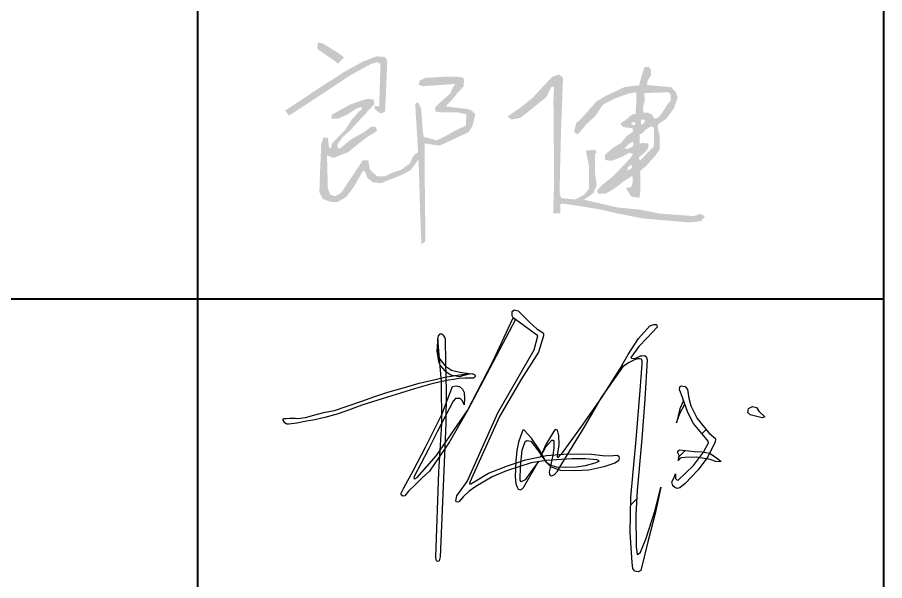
# Model space of a CAD drawing. Extents: x -777745 to 647905, y -207485 to 303235.
# Drawn here: x 517613 to 519826, y -5928 to -4490 of the extents above; entities that cross this region are included whole.
import ezdxf

# ---------------------------------------------------------------- set-up
doc = ezdxf.new("R2010")
doc.units = 0
doc.header["$LTSCALE"] = 1000
doc.layers.get('0').update_dxf_attribs({"linetype": 'CONTINUOUS'})
doc.layers.add('00-防烟分区', color=4, linetype='CONTINUOUS')
doc.layers.add('PA004022.01_A1+0.00-MECH$0$HVAC', color=3, linetype='CONTINUOUS')
pattern_1 = [(45, (-849.99, -261.96), (-112.253, 112.253), [])]

# ---------------------------------------------------------------- blocks, each defined once
blk = doc.blocks.new('图签信息')
at = {"const_width": 0.05}
for points in [[(-62.5, 103.262), (-2.5, 103.262), (-2.5, 163.262), (-62.5, 163.262), (-62.5, 103.262)], [(-20, 163.262), (-20, 103.262)], [(-62.5, 140.762), (-2.5, 140.762)]]:
    blk.add_lwpolyline(points, dxfattribs=at)
blk = doc.blocks.new('图签-A1')
at = {"color": 2}
blk.add_blockref('图签信息', (0, 0), dxfattribs=at)
blk = doc.blocks.new('X-104 13#平面')
at = {"xscale": 100, "yscale": 100, "zscale": 100}
blk.add_blockref('图签-A1', (72465.5, -19285.2), dxfattribs=at)
blk = doc.blocks.new('签名$0$yangjun')
h = blk.add_hatch()
h.set_pattern_fill('ANSI31', color=256, scale=100)
h.set_pattern_definition(pattern_1)
h.paths.add_polyline_path([(3.922, 5.958), (3.897, 6.012), (3.901, 6.124), (3.949, 6.162), (4.056, 6.144), (4.353, 5.84), (4.537, 5.669), (4.687, 5.579), (4.702, 5.555), (4.701, 5.498), (4.57, 5.088), (4.134, 4.406), (3.577, 3.445), (2.817, 1.768), (2.809, 1.728), (2.845, 1.721), (2.971, 1.797), (3.296, 1.996), (3.778, 2.182), (4.24, 2.333), (4.772, 2.448), (5.327, 2.492), (5.926, 2.481), (6.206, 2.449), (6.393, 2.437), (6.576, 2.453), (6.625, 2.434), (6.629, 2.383), (6.616, 2.312), (6.516, 2.254), (6.239, 2.156), (5.857, 2.077), (5.488, 2.056), (5.139, 2.065), (4.899, 2.147), (4.767, 2.279), (4.885, 2.198), (5.02, 2.156), (5.273, 2.152), (5.545, 2.155), (5.772, 2.195), (6.017, 2.258), (6.094, 2.295), (6.117, 2.313), (6.064, 2.336), (5.772, 2.364), (5.425, 2.364), (4.765, 2.317), (4.384, 2.263), (3.759, 2.053), (3.386, 1.899), (2.972, 1.654), (2.801, 1.534), (2.651, 1.389), (2.536, 1.262), (2.481, 1.255), (2.465, 1.288), (2.489, 1.418), (2.706, 1.727), (2.764, 1.803), (3.534, 3.537), (4.46, 5.148), (4.552, 5.502), (3.981, 5.916)])
h = blk.add_hatch()
h.set_pattern_fill('ANSI31', color=256, scale=100)
h.set_pattern_definition(pattern_1)
h.paths.add_polyline_path([(2.677, 3.738), (2.633, 3.845), (2.571, 3.903), (2.458, 3.903), (2.399, 3.834), (1.987, 3.054), (1.76, 2.591), (1.403, 1.908), (1.395, 1.858), (1.413, 1.855), (1.476, 1.886), (1.966, 2.45), (2.76, 3.6), (3.406, 4.846), (3.922, 5.958), (3.981, 5.916), (2.76, 3.6), (2.305, 2.797), (1.788, 2.045), (1.599, 1.868), (1.417, 1.693), (1.255, 1.535), (1.164, 1.422), (1.107, 1.409), (1.075, 1.431), (1.062, 1.472), (1.135, 1.626), (1.385, 2.069), (1.689, 2.657), (2.106, 3.494), (2.31, 4.033), (2.382, 4.206), (2.47, 4.228), (2.555, 4.208), (2.63, 4.141), (2.679, 4.053), (2.686, 3.913)])
h = blk.add_hatch()
h.set_pattern_fill('ANSI31', color=256, scale=100)
h.set_pattern_definition(pattern_1)
h.paths.add_polyline_path([(7.601, 5.72), (7.342, 5.448), (7.132, 5.226), (6.926, 4.95), (6.947, 4.933), (6.997, 4.927), (7.071, 4.94), (7.176, 4.993), (7.206, 4.992), (7.274, 4.997), (7.316, 4.971), (7.341, 4.891), (7.281, 3.885), (7.207, 2.876), (7.086, 1.556), (7.052, 0.93), (7.065, 0.117), (7.089, -0.079), (7.118, -0.075), (7.173, -0.02), (7.306, 0.311), (7.546, 1.05), (7.69, 1.641), (7.553, 1.002), (7.359, 0.24), (7.183, -0.488), (7.111, -0.523), (7.026, -0.507), (6.979, -0.433), (6.957, -0.287), (6.909, 0.485), (6.93, 1.386), (7.059, 2.852), (7.167, 4.105), (7.214, 4.79), (7.219, 4.861), (7.198, 4.904), (7.152, 4.917), (7.095, 4.912), (7.021, 4.888), (6.884, 4.822), (6.74, 4.731), (6.7, 4.747), (6.863, 5.022), (7.122, 5.431), (7.411, 5.757), (7.515, 5.792), (7.585, 5.789)])
h = blk.add_hatch()
h.set_pattern_fill('ANSI31', color=256, scale=100)
h.set_pattern_definition(pattern_1)
h.paths.add_polyline_path([(2.001, 5.419), (2.025, 5.505), (2.063, 5.553), (2.106, 5.557), (2.138, 5.52), (2.177, 5.466), (2.19, 5.42), (2.202, 4.819), (2.219, 4.087), (2.21, 3.26), (2.136, 1.667), (2.066, -0.142), (2.042, -0.245), (2, -0.256), (1.969, -0.245), (1.958, -0.208), (1.953, -0.149), (2.032, 2.031), (2.11, 3.252), (2.095, 4.329)])
h = blk.add_hatch()
h.set_pattern_fill('ANSI31', color=256, scale=100)
h.set_pattern_definition(pattern_1)
h.paths.add_polyline_path([(2.799, 4.532), (2.619, 4.556), (2.49, 4.583), (2.353, 4.62), (2.221, 4.698), (2.101, 4.86), (2.042, 4.943), (1.997, 5.167), (2.001, 5.419), (1.986, 5.209), (1.976, 5.12), (2.02, 4.843), (2.064, 4.747), (2.18, 4.61), (2.338, 4.508), (2.556, 4.463)])
h = blk.add_hatch()
h.set_pattern_fill('ANSI31', color=256, scale=100)
h.set_pattern_definition(pattern_1)
h.paths.add_polyline_path([(6.176, 3.932), (6.74, 4.731), (6.7, 4.747)])
h = blk.add_hatch()
h.set_pattern_fill('ANSI31', color=256, scale=100)
h.set_pattern_definition(pattern_1)
h.paths.add_polyline_path([(-1.916, 3.394), (-1.862, 3.393), (-1.771, 3.398), (-1.637, 3.398), (-1.57, 3.394), (-1.374, 3.42), (-1.1, 3.492), (-0.871, 3.551), (-0.632, 3.6), (-0.333, 3.698), (0.062, 3.836), (0.371, 3.944), (0.731, 4.063), (1.154, 4.184), (1.526, 4.291), (1.94, 4.388), (2.186, 4.444), (2.558, 4.503), (2.778, 4.529), (2.821, 4.535), (2.874, 4.538), (2.925, 4.526), (2.948, 4.503), (2.96, 4.476), (2.949, 4.451), (2.922, 4.427), (2.911, 4.418), (2.88, 4.422), (2.828, 4.422), (2.705, 4.418), (2.551, 4.409), (2.402, 4.39), (2.28, 4.374), (2.039, 4.315), (1.855, 4.276), (1.433, 4.16), (1.054, 4.042), (0.607, 3.906), (0.063, 3.73), (-0.275, 3.606), (-0.538, 3.515), (-0.877, 3.421), (-1.135, 3.362), (-1.345, 3.32), (-1.59, 3.273), (-1.794, 3.248), (-1.836, 3.248), (-1.865, 3.257), (-1.897, 3.285), (-1.939, 3.35), (-1.939, 3.376), (-1.936, 3.391)])
h = blk.add_hatch()
h.set_pattern_fill('ANSI31', color=256, scale=100)
h.set_pattern_definition(pattern_1)
h.paths.add_polyline_path([(8.214, 4.227), (8.309, 4.207), (8.37, 4.131), (8.407, 3.908), (8.456, 3.714), (8.623, 3.388), (8.921, 3.027), (9.046, 2.917), (9.079, 2.894), (9.086, 2.861), (9.079, 2.795), (8.891, 2.411), (8.646, 2.078), (8.309, 1.732), (8.174, 1.62), (8.105, 1.608), (8.053, 1.627), (7.996, 1.675), (7.973, 1.772), (8.026, 1.873), (8.063, 1.978), (8.063, 1.86), (8.104, 1.824), (8.135, 1.822), (8.527, 2.196), (8.778, 2.531), (8.91, 2.769), (8.901, 2.816), (8.866, 2.86), (8.525, 3.265), (8.379, 3.544), (8.246, 3.93), (8.193, 4.062), (8.166, 4.124), (8.181, 4.202)])
h = blk.add_hatch()
h.set_pattern_fill('ANSI31', color=256, scale=100)
h.set_pattern_definition(pattern_1)
h.paths.add_polyline_path([(4.627, 2.416), (4.763, 2.671), (4.908, 2.838), (4.942, 2.835), (4.963, 2.815), (4.96, 2.647), (4.934, 2.46), (4.861, 2.097), (4.847, 2.028), (4.852, 1.964), (4.869, 1.939), (4.909, 1.93), (4.981, 1.962), (5.056, 2.049), (5.163, 2.232), (5.733, 3.163), (6.176, 3.932), (5.643, 3.166), (5.151, 2.478), (5.061, 2.384), (5.054, 2.409), (5.076, 2.568), (5.098, 2.713), (5.093, 2.962), (5.058, 3.096), (5, 3.11), (4.954, 3.055), (4.751, 2.71)])
h = blk.add_hatch()
h.set_pattern_fill('ANSI31', color=256, scale=100)
h.set_pattern_definition(pattern_1)
h.paths.add_polyline_path([(8.272, 3.853), (8.177, 3.639), (8.095, 3.284), (8.179, 3.523), (8.304, 3.761)])
h = blk.add_hatch()
h.set_pattern_fill('ANSI31', color=256, scale=100)
h.set_pattern_definition(pattern_1)
h.paths.add_polyline_path([(9.931, 3.647), (10.032, 3.697), (10.136, 3.671), (10.192, 3.579), (10.349, 3.434), (10.28, 3.41), (10.144, 3.446), (9.97, 3.484), (9.914, 3.543)])
h = blk.add_hatch()
h.set_pattern_fill('ANSI31', color=256, scale=100)
h.set_pattern_definition(pattern_1)
h.paths.add_polyline_path([(4.767, 2.279), (4.608, 2.572), (4.392, 2.893), (4.206, 3.093), (4.175, 3.096), (4.159, 3.051), (4.064, 2.784), (4.018, 2.575), (3.993, 2.309), (3.979, 1.915), (3.991, 1.728), (4.027, 1.641), (4.054, 1.59), (4.11, 1.573), (4.149, 1.587), (4.193, 1.631), (4.575, 2.29), (4.38, 2.032), (4.229, 1.83), (4.127, 1.777), (4.105, 1.819), (4.109, 2.171), (4.154, 2.581), (4.234, 2.808), (4.275, 2.832), (4.375, 2.815), (4.548, 2.594)])
h = blk.add_hatch()
h.set_pattern_fill('ANSI31', color=256, scale=100)
h.set_pattern_definition(pattern_1)
h.paths.add_polyline_path([(8.166, 2.589), (8.396, 2.565), (8.541, 2.553), (8.746, 2.54), (8.938, 2.506), (9.078, 2.411), (9.225, 2.304), (9.212, 2.288), (9.099, 2.298), (8.953, 2.345), (8.591, 2.401), (8.317, 2.398), (8.213, 2.386), (8.175, 2.373), (8.135, 2.323), (8.151, 2.392), (8.161, 2.451), (8.126, 2.519), (8.128, 2.562), (8.155, 2.578)])
for points in [[(3.922, 5.958), (3.897, 6.012), (3.901, 6.124), (3.949, 6.162), (4.056, 6.144), (4.353, 5.84), (4.537, 5.669), (4.687, 5.579), (4.702, 5.555), (4.701, 5.498), (4.57, 5.088), (4.134, 4.406), (3.577, 3.445), (2.817, 1.768), (2.809, 1.728), (2.845, 1.721), (2.971, 1.797), (3.296, 1.996), (3.778, 2.182), (4.24, 2.333), (4.772, 2.448), (5.327, 2.492), (5.926, 2.481), (6.206, 2.449), (6.393, 2.437), (6.576, 2.453), (6.625, 2.434), (6.629, 2.383), (6.616, 2.312), (6.516, 2.254), (6.239, 2.156), (5.857, 2.077), (5.488, 2.056), (5.139, 2.065), (4.899, 2.147), (4.767, 2.279), (4.885, 2.198), (5.02, 2.156), (5.273, 2.152), (5.545, 2.155), (5.772, 2.195), (6.017, 2.258), (6.094, 2.295), (6.117, 2.313), (6.064, 2.336), (5.772, 2.364), (5.425, 2.364), (4.765, 2.317), (4.384, 2.263), (3.759, 2.053), (3.386, 1.899), (2.972, 1.654), (2.801, 1.534), (2.651, 1.389), (2.536, 1.262), (2.481, 1.255), (2.465, 1.288), (2.489, 1.418), (2.706, 1.727), (2.764, 1.803), (3.534, 3.537), (4.46, 5.148), (4.552, 5.502), (3.981, 5.916), (3.922, 5.958)], [(2.677, 3.738), (2.633, 3.845), (2.571, 3.903), (2.458, 3.903), (2.399, 3.834), (1.987, 3.054), (1.76, 2.591), (1.403, 1.908), (1.395, 1.858), (1.413, 1.855), (1.476, 1.886), (1.966, 2.45), (2.76, 3.6), (3.406, 4.846), (3.922, 5.958), (3.981, 5.916), (2.76, 3.6), (2.305, 2.797), (1.788, 2.045), (1.599, 1.868), (1.417, 1.693), (1.255, 1.535), (1.164, 1.422), (1.107, 1.409), (1.075, 1.431), (1.062, 1.472), (1.135, 1.626), (1.385, 2.069), (1.689, 2.657), (2.106, 3.494), (2.31, 4.033), (2.382, 4.206), (2.47, 4.228), (2.555, 4.208), (2.63, 4.141), (2.679, 4.053), (2.686, 3.913), (2.677, 3.738)], [(7.601, 5.72), (7.342, 5.448), (7.132, 5.226), (6.926, 4.95), (6.947, 4.933), (6.997, 4.927), (7.071, 4.94), (7.176, 4.993), (7.206, 4.992), (7.274, 4.997), (7.316, 4.971), (7.341, 4.891), (7.281, 3.885), (7.207, 2.876), (7.086, 1.556), (7.052, 0.93), (7.065, 0.117), (7.089, -0.079), (7.118, -0.075), (7.173, -0.02), (7.306, 0.311), (7.546, 1.05), (7.69, 1.641), (7.553, 1.002), (7.359, 0.24), (7.183, -0.488), (7.111, -0.523), (7.026, -0.507), (6.979, -0.433), (6.957, -0.287), (6.909, 0.485), (6.93, 1.386), (7.059, 2.852), (7.167, 4.105), (7.214, 4.79), (7.219, 4.861), (7.198, 4.904), (7.152, 4.917), (7.095, 4.912), (7.021, 4.888), (6.884, 4.822), (6.74, 4.731), (6.7, 4.747), (6.863, 5.022), (7.122, 5.431), (7.411, 5.757), (7.515, 5.792), (7.585, 5.789), (7.601, 5.72)], [(2.001, 5.419), (2.025, 5.505), (2.063, 5.553), (2.106, 5.557), (2.138, 5.52), (2.177, 5.466), (2.19, 5.42), (2.202, 4.819), (2.219, 4.087), (2.21, 3.26), (2.136, 1.667), (2.066, -0.142), (2.042, -0.245), (2, -0.256), (1.969, -0.245), (1.958, -0.208), (1.953, -0.149), (2.032, 2.031), (2.11, 3.252), (2.095, 4.329), (2.001, 5.419)], [(2.799, 4.532), (2.619, 4.556), (2.49, 4.583), (2.353, 4.62), (2.221, 4.698), (2.101, 4.86), (2.042, 4.943), (1.997, 5.167), (2.001, 5.419), (1.986, 5.209), (1.976, 5.12), (2.02, 4.843), (2.064, 4.747), (2.18, 4.61), (2.338, 4.508), (2.556, 4.463), (2.799, 4.532)], [(6.176, 3.932), (6.74, 4.731), (6.7, 4.747), (6.176, 3.932)], [(-1.916, 3.394), (-1.862, 3.393), (-1.771, 3.398), (-1.637, 3.398), (-1.57, 3.394), (-1.374, 3.42), (-1.1, 3.492), (-0.871, 3.551), (-0.632, 3.6), (-0.333, 3.698), (0.062, 3.836), (0.371, 3.944), (0.731, 4.063), (1.154, 4.184), (1.526, 4.291), (1.94, 4.388), (2.186, 4.444), (2.558, 4.503), (2.778, 4.529), (2.821, 4.535), (2.874, 4.538), (2.925, 4.526), (2.948, 4.503), (2.96, 4.476), (2.949, 4.451), (2.922, 4.427), (2.911, 4.418), (2.88, 4.422), (2.828, 4.422), (2.705, 4.418), (2.551, 4.409), (2.402, 4.39), (2.28, 4.374), (2.039, 4.315), (1.855, 4.276), (1.433, 4.16), (1.054, 4.042), (0.607, 3.906), (0.063, 3.73), (-0.275, 3.606), (-0.538, 3.515), (-0.877, 3.421), (-1.135, 3.362), (-1.345, 3.32), (-1.59, 3.273), (-1.794, 3.248), (-1.836, 3.248), (-1.865, 3.257), (-1.897, 3.285), (-1.939, 3.35), (-1.939, 3.376), (-1.936, 3.391), (-1.916, 3.394)], [(8.214, 4.227), (8.309, 4.207), (8.37, 4.131), (8.407, 3.908), (8.456, 3.714), (8.623, 3.388), (8.921, 3.027), (9.046, 2.917), (9.079, 2.894), (9.086, 2.861), (9.079, 2.795), (8.891, 2.411), (8.646, 2.078), (8.309, 1.732), (8.174, 1.62), (8.105, 1.608), (8.053, 1.627), (7.996, 1.675), (7.973, 1.772), (8.026, 1.873), (8.063, 1.978), (8.063, 1.86), (8.104, 1.824), (8.135, 1.822), (8.527, 2.196), (8.778, 2.531), (8.91, 2.769), (8.901, 2.816), (8.866, 2.86), (8.525, 3.265), (8.379, 3.544), (8.246, 3.93), (8.193, 4.062), (8.166, 4.124), (8.181, 4.202), (8.214, 4.227)], [(4.627, 2.416), (4.763, 2.671), (4.908, 2.838), (4.942, 2.835), (4.963, 2.815), (4.96, 2.647), (4.934, 2.46), (4.861, 2.097), (4.847, 2.028), (4.852, 1.964), (4.869, 1.939), (4.909, 1.93), (4.981, 1.962), (5.056, 2.049), (5.163, 2.232), (5.733, 3.163), (6.176, 3.932), (5.643, 3.166), (5.151, 2.478), (5.061, 2.384), (5.054, 2.409), (5.076, 2.568), (5.098, 2.713), (5.093, 2.962), (5.058, 3.096), (5, 3.11), (4.954, 3.055), (4.751, 2.71), (4.627, 2.416)], [(8.272, 3.853), (8.177, 3.639), (8.095, 3.284), (8.179, 3.523), (8.304, 3.761), (8.272, 3.853)], [(9.931, 3.647), (10.032, 3.697), (10.136, 3.671), (10.192, 3.579), (10.349, 3.434), (10.28, 3.41), (10.144, 3.446), (9.97, 3.484), (9.914, 3.543), (9.931, 3.647)], [(4.767, 2.279), (4.608, 2.572), (4.392, 2.893), (4.206, 3.093), (4.175, 3.096), (4.159, 3.051), (4.064, 2.784), (4.018, 2.575), (3.993, 2.309), (3.979, 1.915), (3.991, 1.728), (4.027, 1.641), (4.054, 1.59), (4.11, 1.573), (4.149, 1.587), (4.193, 1.631), (4.575, 2.29), (4.38, 2.032), (4.229, 1.83), (4.127, 1.777), (4.105, 1.819), (4.109, 2.171), (4.154, 2.581), (4.234, 2.808), (4.275, 2.832), (4.375, 2.815), (4.548, 2.594), (4.767, 2.279)], [(8.166, 2.589), (8.396, 2.565), (8.541, 2.553), (8.746, 2.54), (8.938, 2.506), (9.078, 2.411), (9.225, 2.304), (9.212, 2.288), (9.099, 2.298), (8.953, 2.345), (8.591, 2.401), (8.317, 2.398), (8.213, 2.386), (8.175, 2.373), (8.135, 2.323), (8.151, 2.392), (8.161, 2.451), (8.126, 2.519), (8.128, 2.562), (8.155, 2.578), (8.166, 2.589)]]:
    blk.add_lwpolyline(points)
blk = doc.blocks.new('NTQM')
at = {"layer": 'PA004022.01_A1+0.00-MECH$0$HVAC'}
h = blk.add_hatch(color=4, dxfattribs=at)
h.paths.add_polyline_path([(2108.1, -871.8), (2070.1, -848), (2056.9, -845), (2054.8, -861.3), (2108.7, -898.9), (2123.4, -883)])
h.paths.add_polyline_path([(2193.5, -899.6), (2208.6, -895.7), (2216.4, -899.6), (2213, -1008.8), (2201, -1007.5), (2201.8, -1015.2), (2216.4, -1026.8), (2228.1, -1022), (2233.6, -899.6), (2233, -889.1), (2226.3, -882.1), (2206.6, -880.6), (2172.6, -893.4), (2124, -920.2), (2048.8, -968.7), (1977.6, -1016.5), (1972.1, -1017.7), (1983.2, -1031.8), (2021.3, -1007.2), (2141.3, -927.8)])
h.paths.add_polyline_path([(2200.9, -1002.5), (2198.8, -990.5), (2182.6, -989.3), (2166.3, -993.8), (2137.8, -1004.3), (2092, -1029.7), (2091, -1039.8), (2107.9, -1039.8), (2132.4, -1028.8), (2153.1, -1014.9), (2166.3, -1009.4), (2169.6, -1015.3), (2160.8, -1022.1), (2143, -1042.3), (2126.1, -1068.5), (2092.3, -1103.3), (2090.6, -1115.1), (2085.1, -1114.3), (2082.5, -1089.3), (2071.5, -1087.2), (2065.2, -1104.1), (2064.4, -1126.1), (2061.8, -1185), (2060.6, -1227.6), (2069.4, -1245), (2089.7, -1252.1), (2107.5, -1252.1), (2129.6, -1239), (2148.7, -1213.2), (2161.8, -1190.4), (2171.5, -1173.1), (2176.6, -1174), (2182.5, -1189.6), (2195.6, -1201.8), (2217.2, -1204.4), (2239.6, -1195.5), (2265.4, -1185.4), (2293.3, -1171.4), (2313.2, -1144), (2313.8, -1150.3), (2316.2, -1232.2), (2317.4, -1275.5), (2320.8, -1360.4), (2330.5, -1353.5), (2330.5, -1296.9), (2329.6, -1237.7), (2329.1, -1102.9), (2367.3, -1108.4), (2392.8, -1096.7), (2415.2, -1086), (2440.4, -1074.6), (2450.3, -1060.4), (2455, -1043), (2458.4, -1027.7), (2449, -1019), (2437.6, -1015), (2383.6, -1008.6), (2387.9, -1002.3), (2399.7, -990.5), (2412.8, -974.1), (2428.2, -958), (2429.5, -941), (2426.5, -934.6), (2413.1, -932.9), (2398.3, -932.9), (2377.9, -932.9), (2331.3, -935.5), (2316.9, -942.2), (2313.5, -952.3), (2323.6, -957), (2379.6, -953), (2406.7, -951), (2400.4, -961.4), (2394.3, -975.5), (2367.1, -999.7), (2355.7, -1011.4), (2356.1, -1021.2), (2373.5, -1023.8), (2413.8, -1023.8), (2435.2, -1028.9), (2435.2, -1037.9), (2434, -1057.5), (2406.1, -1070.7), (2381.3, -1084.7), (2359.5, -1095.1), (2336.9, -1088.6), (2326.8, -1086.6), (2324.2, -1070.9), (2320, -1013.9), (2312.6, -998.2), (2304.9, -1001.5), (2312.3, -1124.8), (2300.3, -1134.4), (2291.7, -1153.8), (2269.5, -1170), (2245.2, -1178.1), (2227.9, -1186.8), (2208.5, -1187.3), (2189.6, -1170), (2185.3, -1145.8), (2171.2, -1145.8), (2160.9, -1161.4), (2128.5, -1210), (2115.6, -1229.4), (2101, -1237.5), (2088, -1233.7), (2082.1, -1217), (2079.9, -1133.1), (2096.1, -1140.1), (2133.9, -1125), (2181.5, -1087.2), (2207.9, -1071), (2204.7, -1060.8), (2192.8, -1060.2), (2175, -1073.7), (2140.4, -1093.2), (2114, -1115.3), (2107.5, -1115.3), (2106.9, -1105), (2119.9, -1087.2), (2140.4, -1068.3), (2189.2, -1014.8)])
h.paths.add_polyline_path([(2682.1, -935.4), (2672.1, -926.9), (2654.6, -932.7), (2632.2, -956.5), (2603.6, -987.2), (2573.9, -1011), (2540.4, -1034.2), (2550.9, -1042), (2573.4, -1037.5), (2596.9, -1019.2), (2640.1, -984), (2651.4, -959.7), (2659.1, -957.3), (2657.6, -991), (2658.1, -1048.6), (2658.6, -1108.4), (2659, -1162.7), (2658.7, -1222.6), (2656.7, -1280.8), (2675.2, -1281.7), (2675.3, -1257.5), (2683.3, -1256.6), (2732.1, -1264), (2779.5, -1272), (2821.1, -1281.8), (2885.3, -1294.4), (3006, -1304.7), (3034.6, -1301), (3044, -1288.8), (3032.7, -1282.8), (3014, -1288.4), (2927.4, -1281.8), (2878.7, -1272), (2821.1, -1266.4), (2735.3, -1246.6), (2743.7, -1241), (2759.6, -1229.7), (2768, -1209.2), (2763.8, -1180.6), (2763.3, -1131.8), (2768, -1123.9), (2761.4, -1118.7), (2740.3, -1121.6), (2748.7, -1164.4), (2748.7, -1217.6), (2736.4, -1233.7), (2712.6, -1246.1), (2677, -1242.3), (2673.2, -1229), (2674.7, -1161.5), (2676.9, -1071.2)])
h.paths.add_polyline_path([(2848.4, -975.9), (2868.9, -972.3), (2868.9, -998), (2866.8, -1028.2), (2858.7, -1028.4), (2843.9, -1041.4), (2828, -1052.1), (2835.4, -1061.1), (2859.5, -1064.3), (2861.1, -1072.5), (2844.8, -1083.9), (2829.2, -1101.9), (2808.4, -1115), (2788.7, -1131.9), (2789.6, -1145), (2805.1, -1147.5), (2833.3, -1136.8), (2851.7, -1126.6), (2860.7, -1130.3), (2851.7, -1142.6), (2830.5, -1165), (2809.6, -1186.7), (2780.6, -1209.9), (2768.7, -1223.4), (2771.6, -1231.2), (2790.4, -1230.8), (2806.3, -1222.2), (2824.3, -1209.9), (2837, -1199.3), (2859.1, -1185.4), (2859.9, -1201), (2856.2, -1214.4), (2842.7, -1216.5), (2855, -1237.7), (2876.7, -1242.2), (2879.5, -1224.7), (2879.1, -1172.7), (2893.4, -1161.2), (2916.8, -1135), (2928.6, -1118.6), (2929, -1085.5), (2922.9, -1059.4), (2926.2, -1052.7), (2945, -1040.5), (2965, -1013.5), (2974.4, -984.8), (2969.1, -970.5), (2957.7, -959.4), (2935.2, -957.4), (2895.9, -953.7), (2898.4, -941.5), (2906.5, -929.6), (2906.5, -915.3), (2900.8, -907.2), (2889.8, -908.4), (2882.8, -929.6), (2875.9, -955.4), (2870.7, -954.8), (2838, -959.4), (2815.9, -969.9), (2790.8, -981.6), (2766.4, -996.7), (2750, -1015.3), (2729.6, -1038.6), (2715.1, -1052), (2710.4, -1074.1), (2718.8, -1079.7), (2731.9, -1066.2), (2741.3, -1054), (2764.2, -1033.1), (2783.8, -1004.1), (2812, -989)])
h.paths.add_polyline_path([(2889.6, -974.2), (2933.7, -973), (2951.9, -972.4), (2956.4, -978.7), (2956.7, -993.8), (2946.5, -1005.9), (2935.3, -1024.1), (2925, -1037.2), (2914.5, -1039.8), (2909, -1029.3), (2896.9, -1024.1), (2886.6, -1024.5), (2886.3, -1011), (2890.2, -994.4)], flags=16)
h.paths.add_polyline_path([(2860.4, -1048.5), (2866.7, -1048.9), (2866.9, -1052.3), (2865.5, -1055.9), (2860.7, -1056.3), (2855.2, -1052.9)], flags=16)
h.paths.add_polyline_path([(2881.3, -1042.4), (2889.9, -1042.2), (2890.4, -1048.8), (2885.1, -1053.5), (2881.1, -1054.8), (2881.1, -1045.1)], flags=16)
h.paths.add_polyline_path([(2893.1, -1067.8), (2903.8, -1060.8), (2911, -1060.2), (2914.5, -1064.8), (2914.5, -1085.3), (2914.5, -1100.1), (2913.2, -1111.7), (2901.8, -1122), (2884.5, -1141.2), (2877.8, -1146.2), (2875.1, -1139.5), (2879.1, -1135.3), (2887.6, -1129.2), (2896.1, -1120), (2900.3, -1110.9), (2899.4, -1102.8), (2881.7, -1101.7), (2877.8, -1105.2), (2877.8, -1079.2), (2883, -1078.3)], flags=16)
h.paths.add_polyline_path([(2860.9, -1098), (2861.8, -1101.5), (2861.8, -1108.4), (2855, -1113.7), (2845.2, -1117), (2838.8, -1115.7), (2850.4, -1104.1)], flags=16)
h.paths.add_polyline_path([(2856.6, -1157.1), (2857.4, -1161.6), (2857.8, -1165.8), (2846, -1173), (2847.4, -1164.1)], flags=16)
at = {"xscale": 100, "yscale": 100, "zscale": 100}
blk.add_blockref('签名$0$yangjun', (2162.3, -2144.2), dxfattribs=at)

msp = doc.modelspace()

# ---------------------------------------------------------------- block references
at = {"layer": '00-防烟分区'}
for name, p in [('X-104 13#平面', (447607.7, 0)), ('NTQM', (516323.2, -3709))]:
    msp.add_blockref(name, p, dxfattribs=at)

doc.saveas('drawing.dxf')
